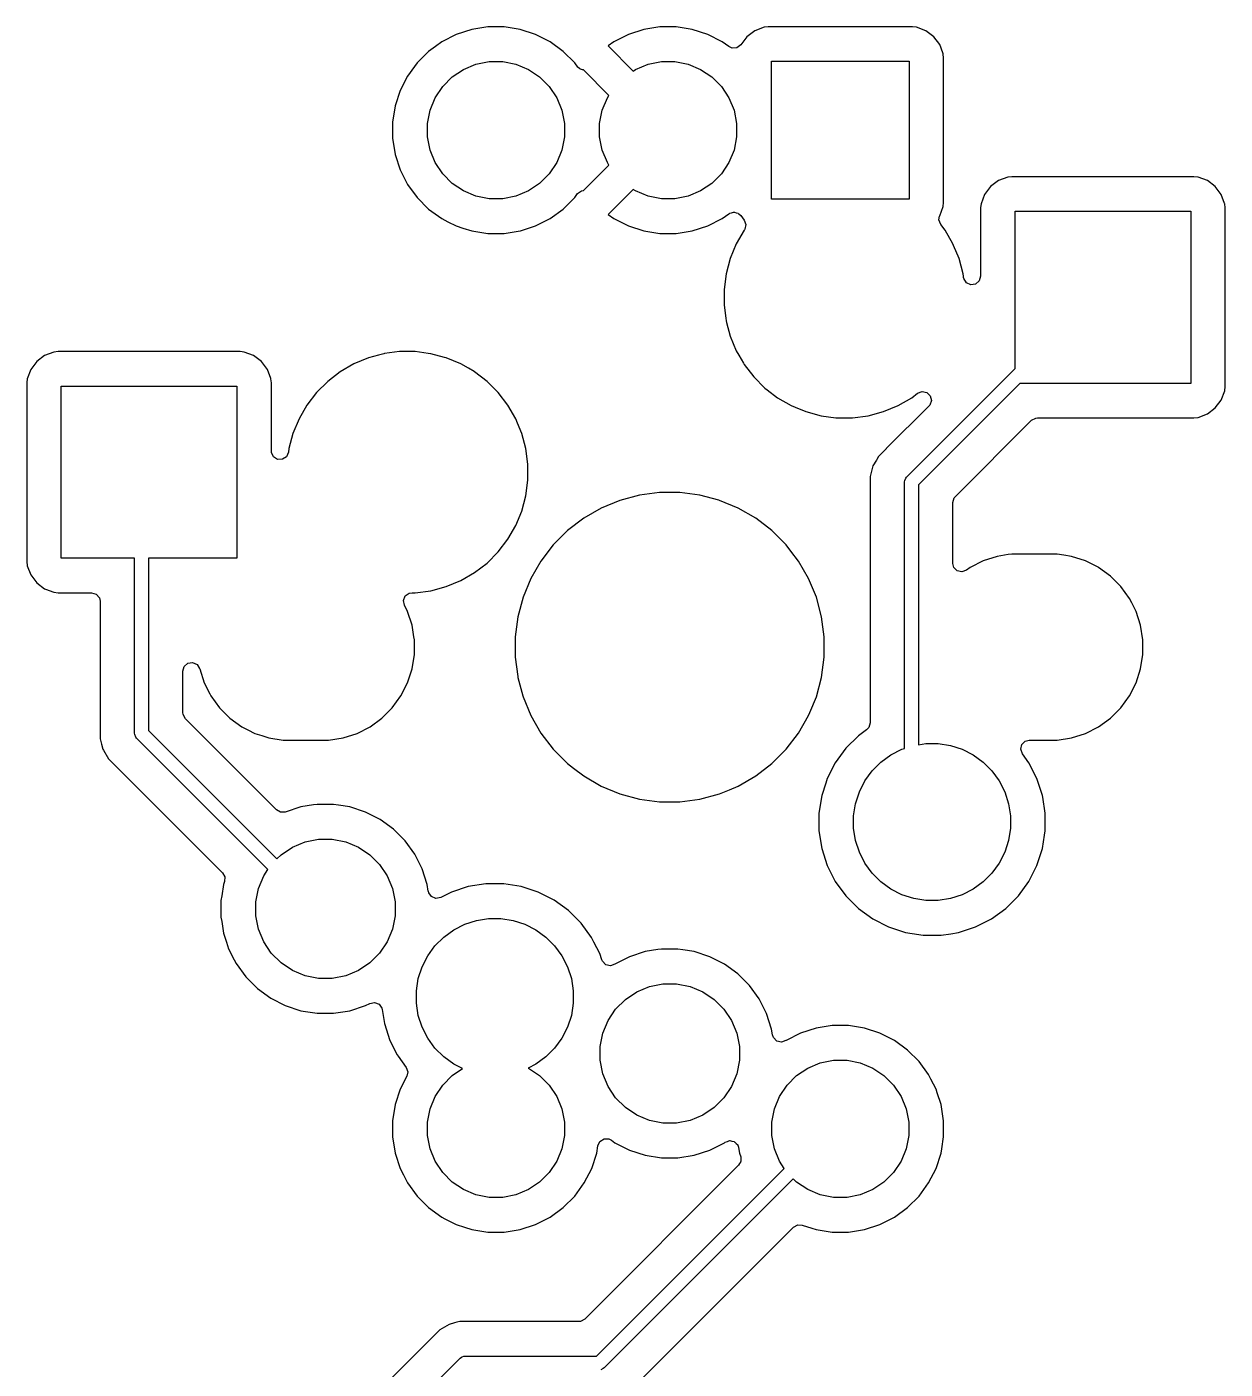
# Model space of a CAD drawing. Header units: millimetres. Extents: x 69 to 174, y -162 to -92.
# Drawn here: x 89.74 to 107.15, y -141.8 to -122.31 of the extents above; entities that cross this region are included whole.
import ezdxf

# ---------------------------------------------------------------- set-up
doc = ezdxf.new("R2010")
doc.units = ezdxf.units.MM
doc.layers.add('Back', color=153, linetype='CONTINUOUS', true_color=0x4d7fc4)

msp = doc.modelspace()

# ---------------------------------------------------------------- linework, layer by layer
at = {"layer": 'Back', "linetype": 'CONTINUOUS'}
for p, q in [((96.204731, -122.347446), (95.980103, -122.420433)), ((96.438003, -122.3105), (96.204731, -122.347446)), ((96.438008, -122.3105), (96.438003, -122.3105)), ((96.674192, -122.3105), (96.438008, -122.3105)), ((96.674197, -122.3105), (96.674192, -122.3105)), ((96.907468, -122.347446), (96.674197, -122.3105)), ((97.132096, -122.420433), (96.907468, -122.347446)), ((98.704852, -122.347934), (98.480297, -122.420897)), ((98.938048, -122.311), (98.704852, -122.347934)), ((99.174152, -122.311), (98.938048, -122.311)), ((99.407348, -122.347934), (99.174152, -122.311)), ((99.631902, -122.420897), (99.407347, -122.347934)), ((99.407347, -122.347934), (99.407348, -122.347934)), ((100.313764, -122.367206), (100.198555, -122.453452)), ((100.313771, -122.367202), (100.313764, -122.367206)), ((100.448616, -122.316908), (100.313771, -122.367202)), ((100.508223, -122.310501), (100.448616, -122.316908)), ((100.508229, -122.3105), (100.508223, -122.310501)), ((102.603964, -122.3105), (100.508229, -122.3105)), ((102.603973, -122.3105), (102.603964, -122.3105)), ((102.603981, -122.3105), (102.603973, -122.3105)), ((102.603983, -122.310501), (102.603981, -122.3105)), ((102.663583, -122.316908), (102.603983, -122.310501)), ((102.798428, -122.367202), (102.663582, -122.316908)), ((102.663582, -122.316908), (102.663583, -122.316908)), ((102.798435, -122.367206), (102.798428, -122.367202)), ((102.913644, -122.453452), (102.798435, -122.367206)), ((95.769666, -122.527657), (95.676704, -122.595199)), ((95.980103, -122.420433), (95.769666, -122.527657)), ((97.323882, -122.518154), (97.132096, -122.420433)), ((97.342533, -122.527657), (97.323882, -122.518154)), ((97.53361, -122.666483), (97.342533, -122.527657)), ((98.26993, -122.528084), (98.186994, -122.58834)), ((98.186994, -122.58834), (98.550552, -122.951898)), ((98.480297, -122.420897), (98.26993, -122.528084)), ((99.842274, -122.528087), (99.631902, -122.420897)), ((99.937958, -122.597605), (99.842274, -122.528087)), ((100.110109, -122.571599), (100.054175, -122.613469)), ((100.198555, -122.453452), (100.110109, -122.571599)), ((102.913647, -122.453455), (102.913644, -122.453452)), ((102.999893, -122.568664), (102.913647, -122.453455)), ((102.999897, -122.568671), (102.999893, -122.568664)), ((103.045181, -122.690085), (102.999897, -122.568671)), ((95.578587, -122.666485), (95.411585, -122.833487)), ((95.578588, -122.666485), (95.578587, -122.666485)), ((95.57859, -122.666483), (95.578588, -122.666485)), ((95.676704, -122.595199), (95.57859, -122.666483)), ((97.700617, -122.83349), (97.53361, -122.666483)), ((99.984483, -122.618453), (99.937958, -122.597605)), ((100.054175, -122.613469), (99.984483, -122.618453)), ((103.050191, -122.703517), (103.045181, -122.690085)), ((103.056599, -122.763128), (103.050191, -122.703517)), ((103.056599, -123.757602), (103.056599, -122.763128)), ((95.37286, -122.886788), (95.272757, -123.024566)), ((95.411583, -122.83349), (95.37286, -122.886788)), ((95.411585, -122.833488), (95.411583, -122.83349)), ((95.411585, -122.833487), (95.411585, -122.833488)), ((95.921707, -123.03799), (96.084703, -122.929079)), ((96.084703, -122.929079), (96.265815, -122.85406)), ((96.265815, -122.85406), (96.458083, -122.815815)), ((96.458083, -122.815815), (96.654117, -122.815815)), ((96.654117, -122.815815), (96.846385, -122.85406)), ((96.846385, -122.85406), (97.027497, -122.929079)), ((97.027497, -122.929079), (97.190493, -123.03799)), ((97.745364, -122.895079), (97.700617, -122.83349)), ((97.74978, -122.899968), (97.745364, -122.895079)), ((97.767773, -122.91406), (97.74978, -122.899968)), ((97.776924, -122.922526), (97.767773, -122.91406)), ((97.779461, -122.923214), (97.776924, -122.922526)), ((97.783152, -122.926105), (97.779461, -122.923214)), ((97.813962, -122.932577), (97.783152, -122.926105)), ((97.827909, -122.936363), (97.813962, -122.932577)), ((98.196998, -123.305451), (97.827909, -122.936363)), ((98.550552, -122.951898), (98.584703, -122.929079)), ((98.584703, -122.929079), (98.765815, -122.85406)), ((98.765815, -122.85406), (98.958083, -122.815815)), ((98.958083, -122.815815), (99.154117, -122.815815)), ((99.154117, -122.815815), (99.346385, -122.85406)), ((99.346385, -122.85406), (99.527497, -122.929079)), ((99.527497, -122.929079), (99.690493, -123.03799)), ((100.5561, -124.811), (100.5561, -122.811)), ((100.5561, -122.811), (102.5561, -122.811)), ((102.5561, -122.811), (102.5561, -124.811)), ((95.272757, -123.024566), (95.165533, -123.235003)), ((95.674179, -123.339603), (95.78309, -123.176607)), ((95.78309, -123.176607), (95.921707, -123.03799)), ((97.190493, -123.03799), (97.32911, -123.176607)), ((97.32911, -123.176607), (97.438021, -123.339603)), ((99.690493, -123.03799), (99.82911, -123.176607)), ((99.82911, -123.176607), (99.938021, -123.339603)), ((95.165533, -123.235003), (95.092546, -123.459631)), ((95.59916, -123.520715), (95.674179, -123.339603)), ((97.438021, -123.339603), (97.51304, -123.520715)), ((98.09916, -123.520715), (98.174179, -123.339603)), ((98.174179, -123.339603), (98.196998, -123.305451)), ((99.938021, -123.339603), (100.01304, -123.520715)), ((95.092546, -123.459631), (95.0556, -123.692902)), ((95.560915, -123.712983), (95.59916, -123.520715)), ((97.51304, -123.520715), (97.551285, -123.712983)), ((98.060915, -123.712983), (98.09916, -123.520715)), ((100.01304, -123.520715), (100.051285, -123.712983)), ((95.0556, -123.692902), (95.0556, -123.929097)), ((95.560915, -123.909017), (95.560915, -123.712983)), ((97.551285, -123.712983), (97.551285, -123.909017)), ((98.060915, -123.909017), (98.060915, -123.712983)), ((100.051285, -123.712983), (100.051285, -123.909017)), ((103.0566, -124.858873), (103.056599, -123.757602)), ((95.0556, -123.929097), (95.092546, -124.162368)), ((95.59916, -124.101285), (95.560915, -123.909017)), ((97.551285, -123.909017), (97.51304, -124.101285)), ((98.09916, -124.101285), (98.060915, -123.909017)), ((100.051285, -123.909017), (100.01304, -124.101285)), ((95.674179, -124.282397), (95.59916, -124.101285)), ((97.51304, -124.101285), (97.438021, -124.282397)), ((98.174179, -124.282397), (98.09916, -124.101285)), ((100.01304, -124.101285), (99.938021, -124.282397)), ((95.092546, -124.162368), (95.165533, -124.386996)), ((95.78309, -124.445393), (95.674179, -124.282397)), ((97.438021, -124.282397), (97.32911, -124.445393)), ((97.828643, -124.684902), (98.196997, -124.316547)), ((98.196997, -124.316547), (98.174179, -124.282397)), ((99.938021, -124.282397), (99.82911, -124.445393)), ((95.165533, -124.386996), (95.243239, -124.539501)), ((95.243239, -124.539501), (95.272757, -124.597433)), ((95.921707, -124.58401), (95.78309, -124.445393)), ((97.32911, -124.445393), (97.190493, -124.58401)), ((99.82911, -124.445393), (99.690493, -124.58401)), ((103.987116, -124.492608), (103.852271, -124.542902)), ((104.046723, -124.486201), (103.987116, -124.492608)), ((104.046729, -124.4862), (104.046723, -124.486201)), ((106.692464, -124.4862), (104.046729, -124.4862)), ((106.692473, -124.4862), (106.692464, -124.4862)), ((106.692481, -124.4862), (106.692473, -124.4862)), ((106.692483, -124.486201), (106.692481, -124.4862)), ((106.752083, -124.492608), (106.692483, -124.486201)), ((106.886928, -124.542902), (106.752082, -124.492608)), ((106.752082, -124.492608), (106.752083, -124.492608)), ((95.272757, -124.597433), (95.411583, -124.78851)), ((96.084703, -124.692921), (95.921707, -124.58401)), ((96.265815, -124.76794), (96.084703, -124.692921)), ((97.027497, -124.692921), (96.846385, -124.76794)), ((97.190493, -124.58401), (97.027497, -124.692921)), ((97.700617, -124.78851), (97.741485, -124.732259)), ((97.741485, -124.732259), (97.796811, -124.689596)), ((97.796811, -124.689596), (97.828643, -124.684902)), ((98.55055, -124.6701), (98.186993, -125.033658)), ((98.584703, -124.692921), (98.55055, -124.6701)), ((98.765815, -124.76794), (98.584703, -124.692921)), ((99.527497, -124.692921), (99.346385, -124.76794)), ((99.690493, -124.58401), (99.527497, -124.692921)), ((103.737052, -124.629155), (103.650806, -124.744364)), ((103.737055, -124.629152), (103.737052, -124.629155)), ((103.852264, -124.542906), (103.737055, -124.629152)), ((103.852271, -124.542902), (103.852264, -124.542906)), ((106.886935, -124.542906), (106.886928, -124.542902)), ((107.002144, -124.629152), (106.886935, -124.542906)), ((107.002147, -124.629155), (107.002144, -124.629152)), ((107.088393, -124.744364), (107.002147, -124.629155)), ((95.411583, -124.78851), (95.57859, -124.955517)), ((96.458083, -124.806185), (96.265815, -124.76794)), ((96.654117, -124.806185), (96.458083, -124.806185)), ((96.846385, -124.76794), (96.654117, -124.806185)), ((97.53361, -124.955517), (97.700617, -124.78851)), ((98.958083, -124.806185), (98.765815, -124.76794)), ((99.154117, -124.806185), (98.958083, -124.806185)), ((99.346385, -124.76794), (99.154117, -124.806185)), ((102.5561, -124.811), (100.5561, -124.811)), ((102.999896, -125.053331), (103.050191, -124.918483)), ((103.050191, -124.918483), (103.0566, -124.858873)), ((103.600508, -124.879217), (103.594778, -124.932517)), ((103.650802, -124.744371), (103.600508, -124.879217)), ((103.650806, -124.744364), (103.650802, -124.744371)), ((107.088397, -124.744371), (107.088393, -124.744364)), ((107.137137, -124.875051), (107.088397, -124.744371)), ((107.138691, -124.879217), (107.137137, -124.875051)), ((107.145099, -124.938828), (107.138691, -124.879217)), ((95.57859, -124.955517), (95.769667, -125.094343)), ((95.769667, -125.094343), (95.858297, -125.139502)), ((97.132092, -125.201568), (97.342533, -125.094343)), ((97.342533, -125.094343), (97.53361, -124.955517)), ((98.186993, -125.033658), (98.269928, -125.093914)), ((98.269928, -125.093914), (98.480297, -125.201102)), ((99.631902, -125.201102), (99.842271, -125.093914)), ((99.842271, -125.093914), (99.937957, -125.024394)), ((99.937957, -125.024394), (99.945644, -125.021651)), ((99.945644, -125.021651), (99.951414, -125.015881)), ((99.951414, -125.015881), (99.978066, -125.010082)), ((99.978066, -125.010082), (100.003763, -125.000914)), ((100.003763, -125.000914), (100.011713, -125.002762)), ((100.011713, -125.002762), (100.019687, -125.001028)), ((100.019687, -125.001028), (100.045244, -125.010559)), ((100.045244, -125.010559), (100.071817, -125.016739)), ((100.071817, -125.016739), (100.07919, -125.02322)), ((100.07919, -125.02322), (100.085152, -125.025444)), ((100.085152, -125.025444), (100.110109, -125.0504)), ((100.110109, -125.0504), (100.135551, -125.084385)), ((100.135551, -125.084385), (100.158544, -125.1151)), ((100.158544, -125.1151), (100.159145, -125.115902)), ((100.159145, -125.115902), (100.183563, -125.181366)), ((102.989726, -125.114436), (102.997114, -125.060785)), ((103.01492, -125.179605), (102.989726, -125.114436)), ((102.997114, -125.060785), (102.999892, -125.053335)), ((102.999892, -125.053335), (102.999896, -125.053331)), ((103.594101, -124.938823), (103.5941, -124.938835)), ((103.5941, -124.938835), (103.5941, -125.931545)), ((103.594778, -124.932517), (103.594101, -124.938823)), ((104.0946, -127.271761), (104.0946, -124.9867)), ((104.0946, -124.9867), (106.6446, -124.9867)), ((106.6446, -124.9867), (106.6446, -127.4867)), ((107.1451, -127.534573), (107.145099, -124.938828)), ((95.858297, -125.139502), (95.980103, -125.201566)), ((95.980103, -125.201566), (95.980105, -125.201566)), ((95.980105, -125.201566), (95.980108, -125.201568)), ((95.980108, -125.201568), (96.076553, -125.232905)), ((96.076553, -125.232905), (96.204731, -125.274553)), ((96.204731, -125.274553), (96.438003, -125.3115)), ((96.438003, -125.3115), (96.438008, -125.3115)), ((96.438008, -125.3115), (96.674197, -125.3115)), ((96.674197, -125.3115), (96.907468, -125.274553)), ((96.907468, -125.274553), (96.911512, -125.273239)), ((96.911512, -125.273239), (97.132092, -125.201568)), ((98.480297, -125.201102), (98.704852, -125.274065)), ((98.704852, -125.274065), (98.704851, -125.274065)), ((98.704851, -125.274065), (98.938048, -125.311)), ((98.938048, -125.311), (99.174152, -125.311)), ((99.174152, -125.311), (99.407347, -125.274065)), ((99.407347, -125.274065), (99.631902, -125.201102)), ((100.160993, -125.26208), (100.046257, -125.460808)), ((100.162988, -125.259094), (100.160993, -125.26208)), ((100.168712, -125.249639), (100.162988, -125.259094)), ((100.183563, -125.181366), (100.168712, -125.249639)), ((103.078211, -125.262088), (103.01492, -125.179605)), ((103.192942, -125.460808), (103.078211, -125.262088)), ((100.04625, -125.460823), (99.958442, -125.672812)), ((100.046257, -125.460808), (100.04625, -125.460823)), ((103.192949, -125.460823), (103.192942, -125.460808)), ((103.202724, -125.484423), (103.192949, -125.460823)), ((103.280758, -125.672813), (103.202724, -125.484423)), ((99.958442, -125.672812), (99.899053, -125.894459)), ((103.340148, -125.894462), (103.280758, -125.672813)), ((99.899051, -125.89447), (99.8691, -126.121958)), ((99.899053, -125.894459), (99.899051, -125.89447)), ((103.34503, -125.931545), (103.340148, -125.894462)), ((103.347161, -125.947731), (103.34503, -125.931545)), ((103.351123, -125.96648), (103.347161, -125.947731)), ((103.388897, -126.025258), (103.351123, -125.96648)), ((103.452453, -126.054283), (103.388897, -126.025258)), ((103.521611, -126.044339), (103.452453, -126.054283)), ((103.574415, -125.998584), (103.521611, -126.044339)), ((103.5941, -125.931545), (103.574415, -125.998584)), ((99.8691, -126.121958), (99.8691, -126.351441)), ((99.8691, -126.351441), (99.894046, -126.540915)), ((99.894046, -126.540915), (99.899052, -126.578938)), ((99.899052, -126.578938), (99.905376, -126.602538)), ((99.905376, -126.602538), (99.958442, -126.800587)), ((99.958442, -126.800587), (100.04625, -127.012576)), ((90.137116, -127.032608), (90.002271, -127.082902)), ((90.196723, -127.026201), (90.137116, -127.032608)), ((90.196729, -127.0262), (90.196723, -127.026201)), ((92.842464, -127.0262), (90.196729, -127.0262)), ((92.842473, -127.0262), (92.842464, -127.0262)), ((92.842481, -127.0262), (92.842473, -127.0262)), ((92.842483, -127.026201), (92.842481, -127.0262)), ((92.902083, -127.032608), (92.842483, -127.026201)), ((93.036928, -127.082902), (92.902082, -127.032608)), ((92.902082, -127.032608), (92.902083, -127.032608)), ((94.927362, -127.056152), (94.848473, -127.07729)), ((94.938315, -127.054709), (94.927362, -127.056152)), ((95.154858, -127.0262), (94.938315, -127.054709)), ((95.154866, -127.0262), (95.154858, -127.0262)), ((95.384334, -127.0262), (95.154866, -127.0262)), ((95.384341, -127.0262), (95.384334, -127.0262)), ((95.573815, -127.051146), (95.384341, -127.0262)), ((95.611838, -127.056152), (95.573815, -127.051146)), ((95.810762, -127.109453), (95.611838, -127.056152)), ((100.04625, -127.012576), (100.046257, -127.01259)), ((100.046257, -127.01259), (100.084888, -127.079501)), ((89.887052, -127.169155), (89.800806, -127.284364)), ((89.887055, -127.169152), (89.887052, -127.169155)), ((90.002264, -127.082906), (89.887055, -127.169152)), ((90.002271, -127.082902), (90.002264, -127.082906)), ((93.036935, -127.082906), (93.036928, -127.082902)), ((93.152144, -127.169152), (93.036935, -127.082906)), ((93.152147, -127.169155), (93.152144, -127.169152)), ((93.238393, -127.284364), (93.152147, -127.169155)), ((94.493709, -127.203357), (94.294982, -127.318092)), ((94.493723, -127.20335), (94.493709, -127.203357)), ((94.705712, -127.115542), (94.493723, -127.20335)), ((94.848473, -127.07729), (94.705712, -127.115542)), ((95.833487, -127.115542), (95.810762, -127.109453)), ((96.045476, -127.20335), (95.833487, -127.115542)), ((96.04549, -127.203357), (96.045476, -127.20335)), ((96.157542, -127.26805), (96.04549, -127.203357)), ((96.239114, -127.315146), (96.157542, -127.26805)), ((100.084888, -127.079501), (100.150273, -127.192752)), ((100.150273, -127.192752), (100.160992, -127.211317)), ((100.160992, -127.211317), (100.300681, -127.393361)), ((89.750508, -127.419217), (89.744778, -127.472517)), ((89.800802, -127.284371), (89.750508, -127.419217)), ((89.800806, -127.284364), (89.800802, -127.284371)), ((93.238397, -127.284371), (93.238393, -127.284364)), ((93.287137, -127.415051), (93.238397, -127.284371)), ((93.288691, -127.419217), (93.287137, -127.415051)), ((93.295097, -127.478816), (93.288691, -127.419217)), ((94.112938, -127.457781), (93.950681, -127.620038)), ((94.294982, -127.318092), (94.112938, -127.457781)), ((96.244217, -127.318092), (96.239114, -127.315146)), ((96.426261, -127.457781), (96.244217, -127.318092)), ((96.42627, -127.457789), (96.426261, -127.457781)), ((96.588511, -127.62003), (96.42627, -127.457789)), ((100.300681, -127.393361), (100.300689, -127.39337)), ((100.300689, -127.39337), (100.46293, -127.555611)), ((102.519681, -128.84668), (104.0946, -127.271761)), ((89.744101, -127.478823), (89.7441, -127.478835)), ((89.7441, -127.478835), (89.7441, -130.07457)), ((89.744778, -127.472517), (89.744101, -127.478823)), ((90.2446, -130.0267), (90.2446, -127.5267)), ((90.2446, -127.5267), (92.7946, -127.5267)), ((92.7946, -127.5267), (92.7946, -130.0267)), ((93.295098, -127.478823), (93.295097, -127.478816)), ((93.295099, -127.478829), (93.295098, -127.478823)), ((93.295099, -128.471552), (93.295099, -127.478829)), ((93.950681, -127.620038), (93.810992, -127.802082)), ((96.588518, -127.620038), (96.588511, -127.62003)), ((96.588519, -127.620039), (96.588518, -127.620038)), ((96.588733, -127.620318), (96.588519, -127.620039)), ((96.728207, -127.802082), (96.588733, -127.620318)), ((100.46293, -127.555611), (100.462938, -127.555618)), ((100.462938, -127.555618), (100.462939, -127.555619)), ((100.462939, -127.555619), (100.493694, -127.579218)), ((100.493694, -127.579218), (100.644982, -127.695307)), ((102.594212, -127.695311), (102.679314, -127.630009)), ((102.679314, -127.630009), (102.744479, -127.604816)), ((104.162504, -127.4867), (102.690392, -128.958812)), ((102.744479, -127.604816), (102.812924, -127.618854)), ((102.812924, -127.618854), (102.862915, -127.667667)), ((106.6446, -127.4867), (104.162504, -127.4867)), ((107.088396, -127.729031), (107.138691, -127.594183)), ((107.138691, -127.594183), (107.1451, -127.534573)), ((93.810992, -127.802082), (93.696257, -128.000809)), ((96.728208, -127.802085), (96.728207, -127.802082)), ((96.728211, -127.802088), (96.728208, -127.802085)), ((96.842944, -128.000812), (96.728211, -127.802088)), ((100.644982, -127.695307), (100.644985, -127.695308)), ((100.644985, -127.695308), (100.644988, -127.695311)), ((100.644988, -127.695311), (100.843712, -127.810044)), ((100.843712, -127.810044), (100.843717, -127.810046)), ((100.843717, -127.810046), (100.843723, -127.810049)), ((100.843723, -127.810049), (100.900682, -127.833642)), ((100.900682, -127.833642), (101.055713, -127.897858)), ((102.183487, -127.897858), (102.395488, -127.810044)), ((102.842479, -127.816067), (102.224773, -128.433773)), ((102.395488, -127.810044), (102.594212, -127.695311)), ((102.854943, -127.801509), (102.842479, -127.816067)), ((102.878579, -127.735758), (102.854943, -127.801509)), ((102.862915, -127.667667), (102.878579, -127.735758)), ((106.886931, -127.930496), (107.002146, -127.844246)), ((107.002146, -127.844246), (107.088396, -127.729031)), ((93.69625, -128.000823), (93.608442, -128.212812)), ((93.696257, -128.000809), (93.69625, -128.000823)), ((96.842946, -128.000817), (96.842944, -128.000812)), ((96.842949, -128.000823), (96.842946, -128.000817)), ((96.869744, -128.065512), (96.842949, -128.000823)), ((101.055713, -127.897858), (101.277362, -127.957248)), ((101.277362, -127.957248), (101.493912, -127.985757)), ((101.493912, -127.985757), (101.50485, -127.987198)), ((101.50485, -127.987198), (101.504866, -127.9872)), ((101.504866, -127.9872), (101.504873, -127.9872)), ((101.504873, -127.9872), (101.734327, -127.9872)), ((101.734327, -127.9872), (101.734334, -127.9872)), ((101.734334, -127.9872), (101.961838, -127.957248)), ((101.961838, -127.957248), (102.183487, -127.897858)), ((103.227206, -129.12981), (104.333499, -128.023517)), ((104.333499, -128.023517), (104.394822, -127.990033)), ((104.394822, -127.990033), (104.42118, -127.987199)), ((104.42118, -127.987199), (106.692471, -127.987199)), ((106.692471, -127.987199), (106.692472, -127.987199)), ((106.692472, -127.987199), (106.752083, -127.980791)), ((106.752083, -127.980791), (106.886931, -127.930496)), ((93.608442, -128.212812), (93.549053, -128.434459)), ((96.930758, -128.212813), (96.869744, -128.065512)), ((96.990148, -128.434462), (96.930758, -128.212813)), ((93.549051, -128.43447), (93.542038, -128.487738)), ((93.549053, -128.434459), (93.549051, -128.43447)), ((97.0201, -128.661966), (96.990148, -128.434462)), ((102.221676, -128.436871), (102.109872, -128.548675)), ((102.221678, -128.436869), (102.221676, -128.436871)), ((102.224766, -128.43378), (102.221678, -128.436869)), ((102.224773, -128.433773), (102.224766, -128.43378)), ((93.29658, -128.490658), (93.295099, -128.471552)), ((93.326359, -128.553864), (93.29658, -128.490658)), ((93.385582, -128.590936), (93.326359, -128.553864)), ((93.455447, -128.590105), (93.385582, -128.590936)), ((93.513771, -128.551634), (93.455447, -128.590105)), ((93.542038, -128.487738), (93.513771, -128.551634)), ((102.079839, -128.600694), (102.030816, -128.685604)), ((102.07984, -128.600692), (102.079839, -128.600694)), ((102.085792, -128.590384), (102.07984, -128.600692)), ((102.109872, -128.548675), (102.085792, -128.590384)), ((97.0201, -128.891434), (97.0201, -128.661966)), ((102.030815, -128.685606), (101.989891, -128.838334)), ((102.030816, -128.685604), (102.030815, -128.685606)), ((96.990148, -129.118938), (97.0201, -128.891434)), ((101.989891, -128.838334), (101.989891, -128.838336)), ((101.989891, -128.838336), (101.989891, -129.006437)), ((101.989891, -129.006437), (101.989892, -129.00645)), ((101.989892, -129.00645), (101.989892, -132.415717)), ((102.490392, -128.917391), (102.492313, -128.897882)), ((102.490392, -132.788294), (102.490392, -128.917391)), ((102.492313, -128.897882), (102.507245, -128.861834)), ((102.507245, -128.861834), (102.519681, -128.84668)), ((102.690392, -128.958812), (102.690392, -132.73457)), ((96.930758, -129.340587), (96.990148, -129.118938)), ((98.356605, -129.186852), (98.084805, -129.299434)), ((98.640803, -129.110701), (98.356605, -129.186852)), ((98.932483, -129.072301), (98.640803, -129.110701)), ((98.932488, -129.0723), (98.932483, -129.072301)), ((98.932494, -129.0723), (98.932488, -129.0723)), ((99.226706, -129.0723), (98.932494, -129.0723)), ((99.226711, -129.0723), (99.226706, -129.0723)), ((99.226716, -129.072301), (99.226711, -129.0723)), ((99.518396, -129.110701), (99.226716, -129.072301)), ((99.518399, -129.110701), (99.518396, -129.110701)), ((99.5184, -129.110702), (99.518399, -129.110701)), ((99.790599, -129.183638), (99.5184, -129.110702)), ((99.802594, -129.186852), (99.790599, -129.183638)), ((100.074394, -129.299434), (99.802594, -129.186852)), ((103.190892, -129.217487), (103.210577, -129.150448)), ((103.190892, -130.100763), (103.190892, -129.217487)), ((103.210577, -129.150448), (103.227206, -129.12981)), ((96.842944, -129.552588), (96.930758, -129.340587)), ((98.084789, -129.299442), (97.83001, -129.44654)), ((98.084805, -129.299434), (98.084789, -129.299442)), ((100.07441, -129.299442), (100.074394, -129.299434)), ((100.329189, -129.44654), (100.07441, -129.299442)), ((96.728211, -129.751312), (96.842944, -129.552588)), ((97.829994, -129.446551), (97.59659, -129.625648)), ((97.83001, -129.44654), (97.829994, -129.446551)), ((100.329192, -129.446542), (100.329189, -129.44654)), ((100.329197, -129.446545), (100.329192, -129.446542)), ((100.329203, -129.446549), (100.329197, -129.446545)), ((100.329205, -129.446551), (100.329203, -129.446549)), ((100.562609, -129.625648), (100.329205, -129.446551)), ((96.588519, -129.933361), (96.728211, -129.751312)), ((97.596583, -129.625654), (97.388554, -129.833683)), ((97.59659, -129.625648), (97.596583, -129.625654)), ((100.562616, -129.625654), (100.562609, -129.625648)), ((100.770645, -129.833683), (100.562616, -129.625654)), ((96.42627, -130.095611), (96.588511, -129.93337)), ((96.588511, -129.93337), (96.588514, -129.933365)), ((96.588514, -129.933365), (96.588519, -129.933361)), ((97.388548, -129.83369), (97.209451, -130.067094)), ((97.388554, -129.833683), (97.388548, -129.83369)), ((100.770651, -129.83369), (100.770645, -129.833683)), ((100.839201, -129.923026), (100.770651, -129.83369)), ((100.949755, -130.067103), (100.839201, -129.923026)), ((103.996325, -129.973016), (103.834944, -129.998576)), ((104.045042, -129.9653), (103.996325, -129.973016)), ((104.705958, -129.9653), (104.045042, -129.9653)), ((104.801264, -129.980395), (104.705958, -129.9653)), ((104.916055, -129.998576), (104.801264, -129.980395)), ((89.7441, -130.07457), (89.744101, -130.074576)), ((89.744101, -130.074576), (89.750508, -130.134183)), ((89.750508, -130.134183), (89.800802, -130.269028)), ((91.309492, -130.0267), (90.2446, -130.0267)), ((91.309492, -132.568291), (91.309492, -130.0267)), ((92.7946, -130.0267), (91.509492, -130.0267)), ((91.509492, -130.0267), (91.509492, -132.526869)), ((96.244212, -130.235311), (96.426261, -130.095619)), ((96.426261, -130.095619), (96.426265, -130.095614)), ((96.426265, -130.095614), (96.42627, -130.095611)), ((97.20944, -130.06711), (97.062342, -130.321889)), ((97.209451, -130.067094), (97.20944, -130.06711)), ((100.949759, -130.06711), (100.949755, -130.067103)), ((101.096857, -130.321889), (100.949759, -130.06711)), ((103.205222, -130.158629), (103.190892, -130.100763)), ((103.253916, -130.208735), (103.205222, -130.158629)), ((103.443112, -130.160878), (103.387777, -130.201082)), ((103.632641, -130.064307), (103.443112, -130.160878)), ((103.632644, -130.064306), (103.632641, -130.064307)), ((103.834944, -129.998576), (103.632644, -130.064306)), ((105.118355, -130.064306), (104.916055, -129.998576)), ((105.118358, -130.064307), (105.118355, -130.064306)), ((105.301812, -130.157783), (105.118358, -130.064307)), ((105.307888, -130.160879), (105.301812, -130.157783)), ((105.479978, -130.28591), (105.307888, -130.160879)), ((89.800802, -130.269028), (89.800806, -130.269035)), ((89.800806, -130.269035), (89.887052, -130.384244)), ((89.887052, -130.384244), (89.887055, -130.384247)), ((89.887055, -130.384247), (90.002264, -130.470493)), ((95.833487, -130.437858), (96.045488, -130.350044)), ((96.045488, -130.350044), (96.244212, -130.235311)), ((97.062334, -130.321905), (96.949752, -130.593705)), ((97.062342, -130.321889), (97.062334, -130.321905)), ((101.096865, -130.321905), (101.096857, -130.321889)), ((101.208699, -130.591899), (101.096865, -130.321905)), ((103.32197, -130.224561), (103.253916, -130.208735)), ((103.387777, -130.201082), (103.32197, -130.224561)), ((105.63039, -130.436322), (105.479978, -130.28591)), ((90.002264, -130.470493), (90.002271, -130.470497)), ((90.002271, -130.470497), (90.017299, -130.476102)), ((90.017299, -130.476102), (90.137117, -130.520791)), ((90.137117, -130.520791), (90.196727, -130.5272)), ((90.196727, -130.5272), (90.684992, -130.527199)), ((90.684992, -130.527199), (90.752031, -130.546883)), ((90.752031, -130.546883), (90.797786, -130.599687)), ((95.213911, -130.638826), (95.240187, -130.574085)), ((95.240187, -130.574085), (95.297294, -130.533828)), ((95.297294, -130.533828), (95.337292, -130.5272)), ((95.337292, -130.5272), (95.384327, -130.5272)), ((95.384327, -130.5272), (95.384334, -130.5272)), ((95.384334, -130.5272), (95.611838, -130.497248)), ((95.611838, -130.497248), (95.833487, -130.437858)), ((105.755421, -130.608412), (105.63039, -130.436322)), ((90.797786, -130.599687), (90.808992, -130.651199)), ((90.808992, -130.651199), (90.808992, -132.481621)), ((95.226807, -130.707495), (95.213911, -130.638826)), ((95.272892, -130.797941), (95.226807, -130.707495)), ((96.949752, -130.593705), (96.873601, -130.877903)), ((101.20945, -130.593713), (101.208699, -130.591899)), ((101.285598, -130.8779), (101.20945, -130.593713)), ((105.789247, -130.674799), (105.755421, -130.608412)), ((105.851992, -130.797941), (105.789247, -130.674799)), ((95.272893, -130.797944), (95.272892, -130.797941)), ((95.338624, -131.000245), (95.272893, -130.797944)), ((96.873601, -130.877903), (96.835201, -131.169583)), ((101.324, -131.169594), (101.285598, -130.8779)), ((105.851992, -130.797942), (105.851992, -130.797941)), ((105.917724, -131.000246), (105.851992, -130.797942)), ((95.338624, -131.000246), (95.338624, -131.000245)), ((95.365447, -131.1696), (95.338624, -131.000246)), ((105.951, -131.210342), (105.917724, -131.000246)), ((95.3719, -131.210342), (95.365447, -131.1696)), ((95.3719, -131.423058), (95.3719, -131.210342)), ((96.835201, -131.169583), (96.8352, -131.1696)), ((96.8352, -131.1696), (96.8352, -131.463799)), ((101.324, -131.463806), (101.324, -131.169594)), ((105.951, -131.423058), (105.951, -131.210342)), ((92.029677, -131.596686), (92.082481, -131.550931)), ((92.082481, -131.550931), (92.151639, -131.540987)), ((92.151639, -131.540987), (92.215195, -131.570012)), ((95.338624, -131.633154), (95.3719, -131.423058)), ((96.8352, -131.463799), (96.835201, -131.463816)), ((96.835201, -131.463816), (96.871723, -131.741233)), ((101.285598, -131.7555), (101.324, -131.463806)), ((105.917724, -131.633154), (105.951, -131.423058)), ((92.009992, -131.663725), (92.029677, -131.596686)), ((92.009992, -132.268193), (92.009992, -131.663725)), ((92.215195, -131.570012), (92.252969, -131.62879)), ((92.252969, -131.62879), (92.253935, -131.632414)), ((92.253935, -131.632414), (92.319906, -131.835455)), ((95.272892, -131.835458), (95.338624, -131.633154)), ((96.871723, -131.741233), (96.873602, -131.7555)), ((105.851992, -131.835458), (105.917724, -131.633154)), ((92.319906, -131.835455), (92.319907, -131.835458)), ((92.319907, -131.835458), (92.400689, -131.993999)), ((95.176321, -132.024988), (95.272892, -131.835458)), ((96.873602, -131.7555), (96.945811, -132.024988)), ((101.20945, -132.039687), (101.285598, -131.7555)), ((105.755421, -132.024988), (105.851992, -131.835458)), ((92.400689, -131.993999), (92.416479, -132.024988)), ((92.416479, -132.024988), (92.54151, -132.197078)), ((95.05129, -132.197078), (95.176321, -132.024988)), ((96.945811, -132.024988), (96.949752, -132.039694)), ((96.949752, -132.039694), (97.062334, -132.311494)), ((101.114801, -132.268193), (101.209447, -132.039694)), ((101.209446, -132.039694), (101.20945, -132.039687)), ((101.209447, -132.039694), (101.209446, -132.039694)), ((105.63039, -132.197078), (105.755421, -132.024988)), ((92.012826, -132.294551), (92.009992, -132.268193)), ((92.046311, -132.355874), (92.012826, -132.294551)), ((92.54151, -132.197078), (92.691922, -132.34749)), ((94.900878, -132.34749), (95.05129, -132.197078)), ((97.062334, -132.311494), (97.062342, -132.31151)), ((97.062342, -132.31151), (97.20944, -132.566289)), ((100.949755, -132.566297), (101.096861, -132.311503)), ((101.096861, -132.311503), (101.114801, -132.268193)), ((105.479978, -132.34749), (105.63039, -132.197078)), ((90.808992, -132.481621), (90.808991, -132.481639)), ((90.808991, -132.481639), (90.808991, -132.647345)), ((91.509492, -132.526869), (93.374499, -134.391877)), ((93.371485, -133.681048), (92.046311, -132.355874)), ((92.691922, -132.34749), (92.864012, -132.472521)), ((92.864012, -132.472521), (92.954038, -132.518392)), ((92.954038, -132.518392), (93.053541, -132.569092)), ((94.539258, -132.569092), (94.728788, -132.472521)), ((94.728788, -132.472521), (94.900878, -132.34749)), ((101.938779, -132.516033), (101.818932, -132.603108)), ((101.970207, -132.482756), (101.938779, -132.516033)), ((101.989892, -132.415717), (101.970207, -132.482756)), ((105.118358, -132.569092), (105.307888, -132.472521)), ((105.307888, -132.472521), (105.479978, -132.34749)), ((90.808991, -132.647345), (90.80899, -132.647345)), ((90.80899, -132.647345), (90.829473, -132.723786)), ((90.829473, -132.723786), (90.849915, -132.800076)), ((91.311413, -132.5878), (91.309492, -132.568291)), ((91.326345, -132.623848), (91.311413, -132.5878)), ((91.338781, -132.639002), (91.326345, -132.623848)), ((93.24524, -134.54546), (91.338781, -132.639002)), ((93.053541, -132.569092), (93.053544, -132.569093)), ((93.053544, -132.569093), (93.154694, -132.601958)), ((93.154694, -132.601958), (93.255846, -132.634824)), ((93.255846, -132.634824), (93.465942, -132.6681)), ((93.465942, -132.6681), (93.465943, -132.6681)), ((93.465943, -132.6681), (94.126857, -132.6681)), ((94.126857, -132.6681), (94.126858, -132.6681)), ((94.126858, -132.6681), (94.336954, -132.634824)), ((94.336954, -132.634824), (94.539258, -132.569092)), ((97.20944, -132.566289), (97.209451, -132.566305)), ((97.209451, -132.566305), (97.388548, -132.799709)), ((100.77065, -132.799711), (100.949755, -132.566297)), ((101.818929, -132.60311), (101.63601, -132.786029)), ((101.81893, -132.60311), (101.818929, -132.60311)), ((101.818932, -132.603108), (101.81893, -132.60311)), ((102.690392, -132.73457), (102.799921, -132.717223)), ((102.799921, -132.717223), (102.979279, -132.717223)), ((102.979279, -132.717223), (103.156428, -132.745281)), ((104.1929, -132.731125), (104.243006, -132.68243)), ((104.243006, -132.68243), (104.300873, -132.6681)), ((104.300873, -132.6681), (104.705957, -132.6681)), ((104.705957, -132.6681), (104.705958, -132.6681)), ((104.705958, -132.6681), (104.916054, -132.634824)), ((104.916054, -132.634824), (105.118358, -132.569092)), ((90.849915, -132.800076), (90.849917, -132.800079)), ((90.849917, -132.800079), (90.856441, -132.811379)), ((90.856441, -132.811379), (90.928969, -132.937003)), ((97.388548, -132.799709), (97.388554, -132.799716)), ((97.388554, -132.799716), (97.596583, -133.007745)), ((100.562611, -133.00775), (100.77065, -132.799711)), ((101.63601, -132.786029), (101.483953, -132.995317)), ((102.147281, -132.987556), (102.292384, -132.882132)), ((102.292384, -132.882132), (102.452193, -132.800706)), ((102.452193, -132.800706), (102.490392, -132.788294)), ((103.156428, -132.745281), (103.327007, -132.800706)), ((103.327007, -132.800706), (103.486816, -132.882132)), ((103.486816, -132.882132), (103.631919, -132.987556)), ((104.177075, -132.799179), (104.1929, -132.731125)), ((104.200555, -132.864985), (104.177075, -132.799179)), ((104.295247, -132.995318), (104.200555, -132.864985)), ((90.928969, -132.937003), (90.928973, -132.937008)), ((90.928973, -132.937008), (91.047841, -133.055876)), ((91.047841, -133.055876), (91.047847, -133.055881)), ((91.047847, -133.055881), (92.584258, -134.592293)), ((97.596583, -133.007745), (97.59659, -133.007751)), ((97.59659, -133.007751), (97.680909, -133.072451)), ((97.680909, -133.072451), (97.830003, -133.186855)), ((100.329197, -133.186855), (100.562611, -133.00775)), ((101.483953, -132.995317), (101.36651, -133.225812)), ((101.915032, -133.259484), (102.020456, -133.114381)), ((102.020456, -133.114381), (102.147281, -132.987556)), ((103.631919, -132.987556), (103.758744, -133.114381)), ((103.758744, -133.114381), (103.864168, -133.259484)), ((104.412691, -133.225815), (104.295247, -132.995318)), ((97.830003, -133.186855), (97.83001, -133.186859)), ((97.83001, -133.186859), (98.084789, -133.333957)), ((100.074403, -133.333961), (100.329197, -133.186855)), ((101.345487, -133.290515), (101.286567, -133.471849)), ((101.366509, -133.225815), (101.345487, -133.290515)), ((101.36651, -133.225812), (101.366509, -133.225814)), ((101.366509, -133.225814), (101.366509, -133.225815)), ((101.833606, -133.419293), (101.915032, -133.259484)), ((103.864168, -133.259484), (103.945594, -133.419293)), ((104.492632, -133.471846), (104.412691, -133.225815)), ((98.084789, -133.333957), (98.084805, -133.333965)), ((98.084805, -133.333965), (98.356605, -133.446547)), ((98.356605, -133.446547), (98.356607, -133.446547)), ((98.356607, -133.446547), (98.356613, -133.44655)), ((98.356613, -133.44655), (98.6408, -133.522698)), ((99.5184, -133.522698), (99.802587, -133.44655)), ((99.802587, -133.44655), (99.945715, -133.387265)), ((99.945715, -133.387265), (100.074394, -133.333965)), ((100.074394, -133.333965), (100.074397, -133.333963)), ((100.074397, -133.333963), (100.074403, -133.333961)), ((101.286567, -133.471849), (101.2461, -133.727348)), ((101.778181, -133.589872), (101.833606, -133.419293)), ((103.945594, -133.419293), (104.001019, -133.589872)), ((104.49637, -133.495449), (104.492632, -133.471846)), ((104.5331, -133.727348), (104.49637, -133.495449)), ((93.427642, -133.713293), (93.371485, -133.681048)), ((93.724483, -133.637542), (93.497483, -133.711298)), ((93.724488, -133.637541), (93.724483, -133.637542)), ((93.905595, -133.608856), (93.724488, -133.637541)), ((93.960249, -133.6002), (93.905595, -133.608856)), ((94.198951, -133.6002), (93.960249, -133.6002)), ((94.270098, -133.611468), (94.198951, -133.6002)), ((94.434711, -133.637541), (94.270098, -133.611468)), ((94.434713, -133.637541), (94.434711, -133.637541)), ((94.434715, -133.637542), (94.434713, -133.637541)), ((94.661734, -133.711305), (94.434715, -133.637542)), ((98.6408, -133.522698), (98.932494, -133.5611)), ((98.932494, -133.5611), (98.932501, -133.5611)), ((98.932501, -133.5611), (99.226699, -133.5611)), ((99.226699, -133.5611), (99.226706, -133.5611)), ((99.226706, -133.5611), (99.5184, -133.522698)), ((101.750123, -133.767021), (101.778181, -133.589872)), ((104.001019, -133.589872), (104.029077, -133.767021)), ((93.497483, -133.711298), (93.427642, -133.713293)), ((94.874419, -133.819673), (94.661734, -133.711305)), ((95.067533, -133.959979), (94.874419, -133.819673)), ((101.2461, -133.727348), (101.2461, -133.986051)), ((101.750123, -133.946379), (101.750123, -133.767021)), ((104.029077, -133.767021), (104.029077, -133.946379)), ((104.5331, -133.986051), (104.5331, -133.727348)), ((95.236321, -134.128767), (95.067533, -133.959979)), ((101.2461, -133.986051), (101.286567, -134.24155)), ((101.778181, -134.123528), (101.750123, -133.946379)), ((104.029077, -133.946379), (104.001019, -134.123528)), ((104.492632, -134.241554), (104.52368, -134.045524)), ((104.52368, -134.045524), (104.5331, -133.986051)), ((93.435056, -134.331321), (93.600661, -134.220668)), ((93.600661, -134.220668), (93.784671, -134.144449)), ((93.784671, -134.144449), (93.980015, -134.105592)), ((93.980015, -134.105592), (94.179185, -134.105592)), ((94.179185, -134.105592), (94.374529, -134.144449)), ((94.374529, -134.144449), (94.558539, -134.220668)), ((94.558539, -134.220668), (94.724144, -134.331321)), ((95.376627, -134.321881), (95.236321, -134.128767)), ((101.286567, -134.24155), (101.286568, -134.241554)), ((101.286568, -134.241554), (101.366509, -134.487585)), ((101.833606, -134.294107), (101.778181, -134.123528)), ((104.001019, -134.123528), (103.945594, -134.294107)), ((104.412691, -134.487585), (104.492632, -134.241554)), ((93.374499, -134.391877), (93.435056, -134.331321)), ((94.724144, -134.331321), (94.864979, -134.472156)), ((94.864979, -134.472156), (94.975632, -134.637761)), ((95.484995, -134.534566), (95.376627, -134.321881)), ((101.915032, -134.453916), (101.833606, -134.294107)), ((102.020456, -134.599019), (101.915032, -134.453916)), ((103.864168, -134.453916), (103.758744, -134.599019)), ((103.945594, -134.294107), (103.864168, -134.453916)), ((92.584258, -134.592293), (92.617743, -134.653616)), ((92.617743, -134.653616), (92.614508, -134.718291)), ((93.107349, -134.821771), (93.183568, -134.637761)), ((93.183568, -134.637761), (93.24524, -134.54546)), ((94.975632, -134.637761), (95.051851, -134.821771)), ((95.558758, -134.761585), (95.484995, -134.534566)), ((101.366509, -134.487585), (101.483953, -134.718082)), ((102.147281, -134.725844), (102.020456, -134.599019)), ((103.758744, -134.599019), (103.631919, -134.725844)), ((104.295247, -134.718082), (104.412691, -134.487585)), ((92.600442, -134.761581), (92.574184, -134.927368)), ((92.614508, -134.718291), (92.600442, -134.761581)), ((93.068492, -135.017115), (93.107349, -134.821771)), ((95.051851, -134.821771), (95.090708, -135.017115)), ((95.574087, -134.858367), (95.558758, -134.761585)), ((95.57461, -134.86167), (95.574087, -134.858367)), ((95.579711, -134.88227), (95.57461, -134.86167)), ((96.154749, -134.793667), (95.908712, -134.87361)), ((96.410249, -134.7532), (96.154749, -134.793667)), ((96.410254, -134.7532), (96.410249, -134.7532)), ((96.668946, -134.7532), (96.410254, -134.7532)), ((96.668951, -134.7532), (96.668946, -134.7532)), ((96.92445, -134.793667), (96.668951, -134.7532)), ((96.924452, -134.793667), (96.92445, -134.793667)), ((96.924454, -134.793668), (96.924452, -134.793667)), ((97.170485, -134.873609), (96.924454, -134.793668)), ((101.483953, -134.718082), (101.636008, -134.927368)), ((102.292384, -134.831268), (102.147281, -134.725844)), ((102.452193, -134.912694), (102.292384, -134.831268)), ((103.486816, -134.831268), (103.327007, -134.912694)), ((103.631919, -134.725844), (103.486816, -134.831268)), ((104.143192, -134.927368), (104.295247, -134.718082)), ((92.574184, -134.927368), (92.5631, -134.997349)), ((92.5631, -134.997349), (92.5631, -135.236051)), ((93.068492, -135.216285), (93.068492, -135.017115)), ((95.090708, -135.017115), (95.090708, -135.216285)), ((95.619968, -134.939377), (95.579711, -134.88227)), ((95.684709, -134.965653), (95.619968, -134.939377)), ((95.753378, -134.952757), (95.684709, -134.965653)), ((95.908712, -134.87361), (95.753378, -134.952757)), ((97.400982, -134.991053), (97.170485, -134.873609)), ((97.610268, -135.143108), (97.400982, -134.991053)), ((101.636008, -134.927368), (101.818932, -135.110292)), ((102.622772, -134.968119), (102.452193, -134.912694)), ((102.799921, -134.996177), (102.622772, -134.968119)), ((102.979279, -134.996177), (102.799921, -134.996177)), ((103.156428, -134.968119), (102.979279, -134.996177)), ((103.327007, -134.912694), (103.156428, -134.968119)), ((103.960268, -135.110292), (104.143192, -134.927368)), ((92.5631, -135.236051), (92.573348, -135.300751)), ((93.107349, -135.411629), (93.068492, -135.216285)), ((95.090708, -135.216285), (95.051851, -135.411629)), ((96.272772, -135.285281), (96.449921, -135.257223)), ((96.449921, -135.257223), (96.629279, -135.257223)), ((96.629279, -135.257223), (96.806428, -135.285281)), ((97.793192, -135.326032), (97.610268, -135.143108)), ((101.818932, -135.110292), (102.028218, -135.262347)), ((103.750982, -135.262347), (103.960268, -135.110292)), ((92.573348, -135.300751), (92.600441, -135.471811)), ((93.183568, -135.595639), (93.107349, -135.411629)), ((95.051851, -135.411629), (94.975632, -135.595639)), ((95.797281, -135.527556), (95.942384, -135.422132)), ((95.942384, -135.422132), (96.102193, -135.340706)), ((96.102193, -135.340706), (96.272772, -135.285281)), ((96.806428, -135.285281), (96.977007, -135.340706)), ((96.977007, -135.340706), (97.136816, -135.422132)), ((97.136816, -135.422132), (97.281919, -135.527556)), ((97.945247, -135.535318), (97.793192, -135.326032)), ((102.028218, -135.262347), (102.258715, -135.379791)), ((102.258715, -135.379791), (102.504746, -135.459732)), ((103.274454, -135.459732), (103.520485, -135.379791)), ((103.520485, -135.379791), (103.750982, -135.262347)), ((92.600441, -135.471811), (92.600441, -135.471812)), ((92.600441, -135.471812), (92.600442, -135.471815)), ((92.600442, -135.471815), (92.642097, -135.600017)), ((92.642097, -135.600017), (92.674206, -135.698836)), ((93.294221, -135.761244), (93.183568, -135.595639)), ((94.975632, -135.595639), (94.864979, -135.761244)), ((95.670456, -135.654381), (95.797281, -135.527556)), ((97.281919, -135.527556), (97.408744, -135.654381)), ((97.978213, -135.600017), (97.945247, -135.535318)), ((98.062689, -135.76581), (97.978213, -135.600017)), ((102.504746, -135.459732), (102.600561, -135.474907)), ((102.600561, -135.474907), (102.760249, -135.5002)), ((102.760249, -135.5002), (102.760254, -135.5002)), ((102.760254, -135.5002), (103.018951, -135.5002)), ((103.018951, -135.5002), (103.160894, -135.477717)), ((103.160894, -135.477717), (103.274454, -135.459732)), ((92.674206, -135.698836), (92.755261, -135.857916)), ((93.435056, -135.902079), (93.294221, -135.761244)), ((94.864979, -135.761244), (94.724144, -135.902079)), ((95.483606, -135.959293), (95.565032, -135.799484)), ((95.565032, -135.799484), (95.670456, -135.654381)), ((97.408744, -135.654381), (97.514168, -135.799484)), ((97.514168, -135.799484), (97.595594, -135.959293)), ((98.062689, -135.765812), (98.062689, -135.76581)), ((98.062691, -135.765815), (98.062689, -135.765812)), ((98.09281, -135.858512), (98.062691, -135.765815)), ((98.497463, -135.811306), (98.284773, -135.919676)), ((98.724487, -135.737541), (98.497463, -135.811306)), ((98.724488, -135.737541), (98.724487, -135.737541)), ((98.905595, -135.708856), (98.724488, -135.737541)), ((98.960249, -135.7002), (98.905595, -135.708856)), ((99.198951, -135.7002), (98.960249, -135.7002)), ((99.270098, -135.711468), (99.198951, -135.7002)), ((99.434711, -135.737541), (99.270098, -135.711468)), ((99.434713, -135.737541), (99.434711, -135.737541)), ((99.434715, -135.737542), (99.434713, -135.737541)), ((99.661734, -135.811305), (99.434715, -135.737542)), ((99.874419, -135.919673), (99.661734, -135.811305)), ((92.755261, -135.857916), (92.782573, -135.911519)), ((92.782573, -135.911519), (92.922879, -136.104633)), ((93.600661, -136.012732), (93.435056, -135.902079)), ((93.784671, -136.088951), (93.600661, -136.012732)), ((94.558539, -136.012732), (94.374529, -136.088951)), ((94.724144, -135.902079), (94.558539, -136.012732)), ((95.428181, -136.129872), (95.483606, -135.959293)), ((97.595594, -135.959293), (97.651019, -136.129872)), ((98.101068, -135.878053), (98.09281, -135.858512)), ((98.14976, -135.928162), (98.101068, -135.878053)), ((98.217813, -135.943991), (98.14976, -135.928162)), ((98.280305, -135.921697), (98.217813, -135.943991)), ((98.280625, -135.922219), (98.280305, -135.921697)), ((98.283107, -135.920697), (98.280625, -135.922219)), ((98.28362, -135.920515), (98.283107, -135.920697)), ((98.284773, -135.919676), (98.28362, -135.920515)), ((100.067533, -136.059979), (99.874419, -135.919673)), ((92.922879, -136.104633), (93.091667, -136.273421)), ((93.980015, -136.127808), (93.784671, -136.088951)), ((94.179185, -136.127808), (93.980015, -136.127808)), ((94.374529, -136.088951), (94.179185, -136.127808)), ((95.400123, -136.307021), (95.428181, -136.129872)), ((97.651019, -136.129872), (97.679077, -136.307021)), ((98.784671, -136.244449), (98.980015, -136.205592)), ((98.980015, -136.205592), (99.179185, -136.205592)), ((99.179185, -136.205592), (99.374529, -136.244449)), ((100.236321, -136.228767), (100.067533, -136.059979)), ((100.376627, -136.421881), (100.236321, -136.228767)), ((93.091667, -136.273421), (93.284781, -136.413727)), ((93.284781, -136.413727), (93.497466, -136.522095)), ((95.400123, -136.486379), (95.400123, -136.307021)), ((97.679077, -136.307021), (97.679077, -136.486379)), ((98.435056, -136.431321), (98.600661, -136.320668)), ((98.600661, -136.320668), (98.784671, -136.244449)), ((99.374529, -136.244449), (99.558539, -136.320668)), ((99.558539, -136.320668), (99.724144, -136.431321)), ((100.484995, -136.634566), (100.376627, -136.421881)), ((93.497466, -136.522095), (93.724485, -136.595858)), ((93.724485, -136.595858), (93.960249, -136.6332)), ((94.198951, -136.6332), (94.434715, -136.595858)), ((94.434715, -136.595858), (94.661734, -136.522095)), ((94.661734, -136.522095), (94.725949, -136.489375)), ((94.725949, -136.489375), (94.794617, -136.476479)), ((94.794617, -136.476479), (94.859358, -136.502755)), ((94.859358, -136.502755), (94.899615, -136.55986)), ((94.899615, -136.55986), (94.904717, -136.580462)), ((94.904717, -136.580462), (94.936567, -136.78155)), ((95.428181, -136.663528), (95.400123, -136.486379)), ((97.679077, -136.486379), (97.651019, -136.663528)), ((98.183568, -136.737761), (98.294221, -136.572156)), ((98.294221, -136.572156), (98.435056, -136.431321)), ((99.724144, -136.431321), (99.864979, -136.572156)), ((99.864979, -136.572156), (99.975632, -136.737761)), ((93.960249, -136.6332), (93.96025, -136.6332)), ((93.96025, -136.6332), (94.19895, -136.6332)), ((94.19895, -136.6332), (94.198951, -136.6332)), ((94.936567, -136.78155), (94.936568, -136.781554)), ((94.936568, -136.781554), (95.016509, -137.027585)), ((95.483606, -136.834107), (95.428181, -136.663528)), ((97.651019, -136.663528), (97.595594, -136.834107)), ((98.107349, -136.921771), (98.183568, -136.737761)), ((99.975632, -136.737761), (100.051851, -136.921771)), ((100.558758, -136.861585), (100.484995, -136.634566)), ((101.438003, -136.8105), (101.204731, -136.847446)), ((101.438008, -136.8105), (101.438003, -136.8105)), ((101.674192, -136.8105), (101.438008, -136.8105)), ((101.674197, -136.8105), (101.674192, -136.8105)), ((101.907468, -136.847446), (101.674197, -136.8105)), ((95.565032, -136.993916), (95.483606, -136.834107)), ((95.670456, -137.139019), (95.565032, -136.993916)), ((97.514168, -136.993916), (97.408744, -137.139019)), ((97.595594, -136.834107), (97.514168, -136.993916)), ((98.068492, -137.117115), (98.107349, -136.921771)), ((100.051851, -136.921771), (100.090708, -137.117115)), ((100.572459, -136.948089), (100.558758, -136.861585)), ((100.585255, -136.986539), (100.572459, -136.948089)), ((100.633945, -137.03665), (100.585255, -136.986539)), ((100.980103, -136.920433), (100.769662, -137.027659)), ((101.204731, -136.847446), (100.980103, -136.920433)), ((102.132096, -136.920433), (101.907468, -136.847446)), ((102.342392, -137.027585), (102.132096, -136.920433)), ((95.016509, -137.027585), (95.123035, -137.236655)), ((95.797281, -137.265844), (95.670456, -137.139019)), ((97.408744, -137.139019), (97.281919, -137.265844)), ((98.068492, -137.316285), (98.068492, -137.117115)), ((100.090708, -137.117115), (100.090708, -137.316285)), ((100.701997, -137.052481), (100.633945, -137.03665)), ((100.765321, -137.029894), (100.701997, -137.052481)), ((100.765511, -137.030203), (100.765321, -137.029894)), ((100.76698, -137.029302), (100.765511, -137.030203)), ((100.767806, -137.029008), (100.76698, -137.029302)), ((100.769662, -137.027659), (100.767806, -137.029008)), ((102.342533, -137.027657), (102.342392, -137.027585)), ((102.53361, -137.166483), (102.342533, -137.027657)), ((102.700617, -137.33349), (102.53361, -137.166483)), ((95.123035, -137.236655), (95.133955, -137.258085)), ((95.133955, -137.258085), (95.250685, -137.418751)), ((95.942384, -137.371268), (95.797281, -137.265844)), ((96.072218, -137.437421), (95.942384, -137.371268)), ((97.136816, -137.371268), (97.025212, -137.428132)), ((97.281919, -137.265844), (97.136816, -137.371268)), ((98.107349, -137.511629), (98.068492, -137.316285)), ((100.090708, -137.316285), (100.051851, -137.511629)), ((101.084703, -137.429079), (101.265815, -137.35406)), ((101.265815, -137.35406), (101.458083, -137.315815)), ((101.458083, -137.315815), (101.654117, -137.315815)), ((101.654117, -137.315815), (101.846385, -137.35406)), ((101.846385, -137.35406), (102.027497, -137.429079)), ((102.839443, -137.524567), (102.700617, -137.33349)), ((95.260852, -137.547931), (95.165533, -137.735003)), ((95.250685, -137.418751), (95.274165, -137.484557)), ((95.274165, -137.484557), (95.260852, -137.547931)), ((95.78309, -137.676607), (95.921707, -137.53799)), ((95.921707, -137.53799), (96.072218, -137.437421)), ((97.025212, -137.428132), (97.027497, -137.429079)), ((97.027497, -137.429079), (97.190493, -137.53799)), ((97.190493, -137.53799), (97.32911, -137.676607)), ((98.183568, -137.695639), (98.107349, -137.511629)), ((100.051851, -137.511629), (99.975632, -137.695639)), ((100.78309, -137.676607), (100.921707, -137.53799)), ((100.921707, -137.53799), (101.084703, -137.429079)), ((102.027497, -137.429079), (102.190493, -137.53799)), ((102.190493, -137.53799), (102.32911, -137.676607)), ((102.872409, -137.589266), (102.839443, -137.524567)), ((102.946666, -137.735003), (102.872409, -137.589266)), ((95.165533, -137.735003), (95.092546, -137.959631)), ((95.674179, -137.839603), (95.78309, -137.676607)), ((97.32911, -137.676607), (97.438021, -137.839603)), ((98.294221, -137.861244), (98.183568, -137.695639)), ((99.975632, -137.695639), (99.864979, -137.861244)), ((100.674179, -137.839603), (100.78309, -137.676607)), ((102.32911, -137.676607), (102.438021, -137.839603)), ((102.946666, -137.735005), (102.946666, -137.735003)), ((102.946668, -137.735008), (102.946666, -137.735005)), ((102.963986, -137.788308), (102.946668, -137.735008)), ((103.019653, -137.959631), (102.963986, -137.788308)), ((95.092546, -137.959631), (95.0556, -138.192902)), ((95.59916, -138.020715), (95.674179, -137.839603)), ((97.438021, -137.839603), (97.51304, -138.020715)), ((98.435056, -138.002079), (98.294221, -137.861244)), ((99.864979, -137.861244), (99.724144, -138.002079)), ((100.59916, -138.020715), (100.674179, -137.839603)), ((102.438021, -137.839603), (102.51304, -138.020715)), ((103.0566, -138.192902), (103.019653, -137.959631)), ((95.560915, -138.212983), (95.59916, -138.020715)), ((97.51304, -138.020715), (97.551285, -138.212983)), ((98.600661, -138.112732), (98.435056, -138.002079)), ((98.784671, -138.188951), (98.600661, -138.112732)), ((99.558539, -138.112732), (99.374529, -138.188951)), ((99.724144, -138.002079), (99.558539, -138.112732)), ((100.560915, -138.212983), (100.59916, -138.020715)), ((102.51304, -138.020715), (102.551285, -138.212983)), ((95.0556, -138.192902), (95.0556, -138.429097)), ((95.560915, -138.409017), (95.560915, -138.212983)), ((97.551285, -138.212983), (97.551285, -138.409017)), ((98.980015, -138.227808), (98.784671, -138.188951)), ((99.179185, -138.227808), (98.980015, -138.227808)), ((99.374529, -138.188951), (99.179185, -138.227808)), ((100.560915, -138.409017), (100.560915, -138.212983)), ((102.551285, -138.212983), (102.551285, -138.409017)), ((103.0566, -138.429097), (103.0566, -138.192902)), ((95.0556, -138.429097), (95.092546, -138.662368)), ((95.59916, -138.601285), (95.560915, -138.409017)), ((97.551285, -138.409017), (97.51304, -138.601285)), ((98.019653, -138.662368), (98.036472, -138.556175)), ((98.036472, -138.556175), (98.066401, -138.493042)), ((98.066401, -138.493042), (98.125712, -138.45611)), ((98.125712, -138.45611), (98.195575, -138.457108)), ((98.195575, -138.457108), (98.231829, -138.475255)), ((98.231829, -138.475255), (98.284781, -138.513727)), ((98.284781, -138.513727), (98.497466, -138.622095)), ((99.661734, -138.622095), (99.874419, -138.513727)), ((99.874419, -138.513727), (99.885216, -138.505882)), ((99.885216, -138.505882), (99.916775, -138.49462)), ((99.916775, -138.49462), (99.948032, -138.482608)), ((99.948032, -138.482608), (99.949554, -138.482923)), ((99.949554, -138.482923), (99.951019, -138.482401)), ((99.951019, -138.482401), (99.983641, -138.489985)), ((99.983641, -138.489985), (100.016448, -138.496782)), ((100.016448, -138.496782), (100.017558, -138.49787)), ((100.017558, -138.49787), (100.019074, -138.498223)), ((100.019074, -138.498223), (100.042436, -138.52226)), ((100.042436, -138.52226), (100.066341, -138.545695)), ((100.066341, -138.545695), (100.066965, -138.547496)), ((100.066965, -138.547496), (100.067771, -138.548326)), ((100.067771, -138.548326), (100.079003, -138.578639)), ((100.59916, -138.601285), (100.560915, -138.409017)), ((102.551285, -138.409017), (102.51304, -138.601285)), ((103.029274, -138.601626), (103.0566, -138.429097)), ((95.092546, -138.662368), (95.165533, -138.886996)), ((95.674179, -138.782397), (95.59916, -138.601285)), ((97.51304, -138.601285), (97.438021, -138.782397)), ((97.946668, -138.886992), (98.019653, -138.662368)), ((98.497466, -138.622095), (98.724485, -138.695858)), ((98.724485, -138.695858), (98.960249, -138.7332)), ((98.960249, -138.7332), (98.96025, -138.7332)), ((98.96025, -138.7332), (99.19895, -138.7332)), ((99.19895, -138.7332), (99.198951, -138.7332)), ((99.198951, -138.7332), (99.434715, -138.695858)), ((99.434715, -138.695858), (99.661734, -138.622095)), ((100.079003, -138.578639), (100.079929, -138.582703)), ((100.079929, -138.582703), (100.092547, -138.662368)), ((100.092547, -138.662368), (100.111115, -138.719516)), ((100.112358, -138.724966), (100.11054, -138.754488)), ((100.11054, -138.754488), (100.111385, -138.784048)), ((100.111115, -138.719516), (100.112358, -138.724966)), ((100.674179, -138.782397), (100.59916, -138.601285)), ((102.51304, -138.601285), (102.438021, -138.782397)), ((102.946668, -138.886992), (103.019653, -138.662368)), ((103.019653, -138.662368), (103.029274, -138.601626)), ((95.165533, -138.886996), (95.212546, -138.979263)), ((95.78309, -138.945393), (95.674179, -138.782397)), ((95.921707, -139.08401), (95.78309, -138.945393)), ((97.32911, -138.945393), (97.190493, -139.08401)), ((97.438021, -138.782397), (97.32911, -138.945393)), ((97.839443, -139.097433), (97.946668, -138.886992)), ((100.07914, -138.840206), (97.846276, -141.073072)), ((98.01727, -141.609891), (100.742506, -138.884655)), ((100.095163, -138.812298), (100.07914, -138.840206)), ((100.108065, -138.794704), (100.095163, -138.812298)), ((100.108401, -138.789244), (100.108065, -138.794704)), ((100.111385, -138.784048), (100.108401, -138.789244)), ((100.742506, -138.884655), (100.674179, -138.782397)), ((102.32911, -138.945393), (102.190493, -139.08401)), ((102.438021, -138.782397), (102.32911, -138.945393)), ((102.839443, -139.097433), (102.946668, -138.886992)), ((95.212546, -138.979263), (95.272757, -139.097433)), ((95.272757, -139.097433), (95.411583, -139.28851)), ((96.084703, -139.192921), (95.921707, -139.08401)), ((97.190493, -139.08401), (97.027497, -139.192921)), ((97.700617, -139.28851), (97.839443, -139.097433)), ((100.87385, -139.036153), (98.129403, -141.780602)), ((100.921707, -139.08401), (100.87385, -139.036153)), ((101.084703, -139.192921), (100.921707, -139.08401)), ((102.190493, -139.08401), (102.027497, -139.192921)), ((102.700617, -139.28851), (102.839443, -139.097433)), ((95.411583, -139.28851), (95.57859, -139.455517)), ((96.265815, -139.26794), (96.084703, -139.192921)), ((96.458083, -139.306185), (96.265815, -139.26794)), ((96.654117, -139.306185), (96.458083, -139.306185)), ((96.846385, -139.26794), (96.654117, -139.306185)), ((97.027497, -139.192921), (96.846385, -139.26794)), ((97.53361, -139.455517), (97.700617, -139.28851)), ((101.265815, -139.26794), (101.084703, -139.192921)), ((101.458083, -139.306185), (101.265815, -139.26794)), ((101.654117, -139.306185), (101.458083, -139.306185)), ((101.846385, -139.26794), (101.654117, -139.306185)), ((102.027497, -139.192921), (101.846385, -139.26794)), ((102.53361, -139.455517), (102.700617, -139.28851)), ((95.57859, -139.455517), (95.769667, -139.594343)), ((97.342533, -139.594343), (97.53361, -139.455517)), ((102.342533, -139.594343), (102.53361, -139.455517)), ((95.769667, -139.594343), (95.815983, -139.617942)), ((95.815983, -139.617942), (95.980103, -139.701566)), ((95.980103, -139.701566), (95.980105, -139.701566)), ((95.980105, -139.701566), (95.980108, -139.701568)), ((95.980108, -139.701568), (96.097275, -139.739638)), ((96.097275, -139.739638), (96.204731, -139.774553)), ((96.907468, -139.774553), (97.132092, -139.701568)), ((97.132092, -139.701568), (97.342533, -139.594343)), ((98.549421, -142.068395), (100.878181, -139.739636)), ((100.878181, -139.739636), (100.939502, -139.706153)), ((100.939502, -139.706153), (101.004174, -139.709387)), ((101.004174, -139.709387), (101.144142, -139.754866)), ((101.907468, -139.774553), (102.132092, -139.701568)), ((102.132092, -139.701568), (102.342533, -139.594343)), ((96.204731, -139.774553), (96.438003, -139.8115)), ((96.438003, -139.8115), (96.438008, -139.8115)), ((96.438008, -139.8115), (96.674197, -139.8115)), ((96.674197, -139.8115), (96.907468, -139.774553)), ((101.144142, -139.754866), (101.204731, -139.774553)), ((101.204731, -139.774553), (101.438003, -139.8115)), ((101.438003, -139.8115), (101.438008, -139.8115)), ((101.438008, -139.8115), (101.674197, -139.8115)), ((101.674197, -139.8115), (101.907468, -139.774553)), ((97.784953, -141.106557), (97.758595, -141.109391)), ((97.846276, -141.073072), (97.784953, -141.106557)), ((95.740874, -141.229372), (91.216073, -145.754173)), ((95.740882, -141.229366), (95.740874, -141.229372)), ((95.877801, -141.150317), (95.740882, -141.229366)), ((95.877806, -141.150314), (95.877801, -141.150317)), ((95.952343, -141.130342), (95.877806, -141.150314)), ((95.989611, -141.120356), (95.952343, -141.130342)), ((96.030532, -141.109391), (95.989611, -141.120355)), ((95.989611, -141.120355), (95.989611, -141.120356)), ((97.758595, -141.109391), (96.030532, -141.109391)), ((91.625881, -146.05218), (96.038881, -141.639181)), ((96.038881, -141.639181), (96.054034, -141.626744)), ((96.054034, -141.626744), (96.064592, -141.62237)), ((96.064592, -141.62237), (96.090083, -141.611812)), ((96.090083, -141.611812), (96.109592, -141.609891)), ((96.109592, -141.609891), (98.01727, -141.609891)), ((98.114249, -141.793038), (98.078201, -141.80797)), ((98.129403, -141.780602), (98.114249, -141.793038))]:
    msp.add_line(p, q, dxfattribs=at)

doc.saveas('drawing.dxf')
